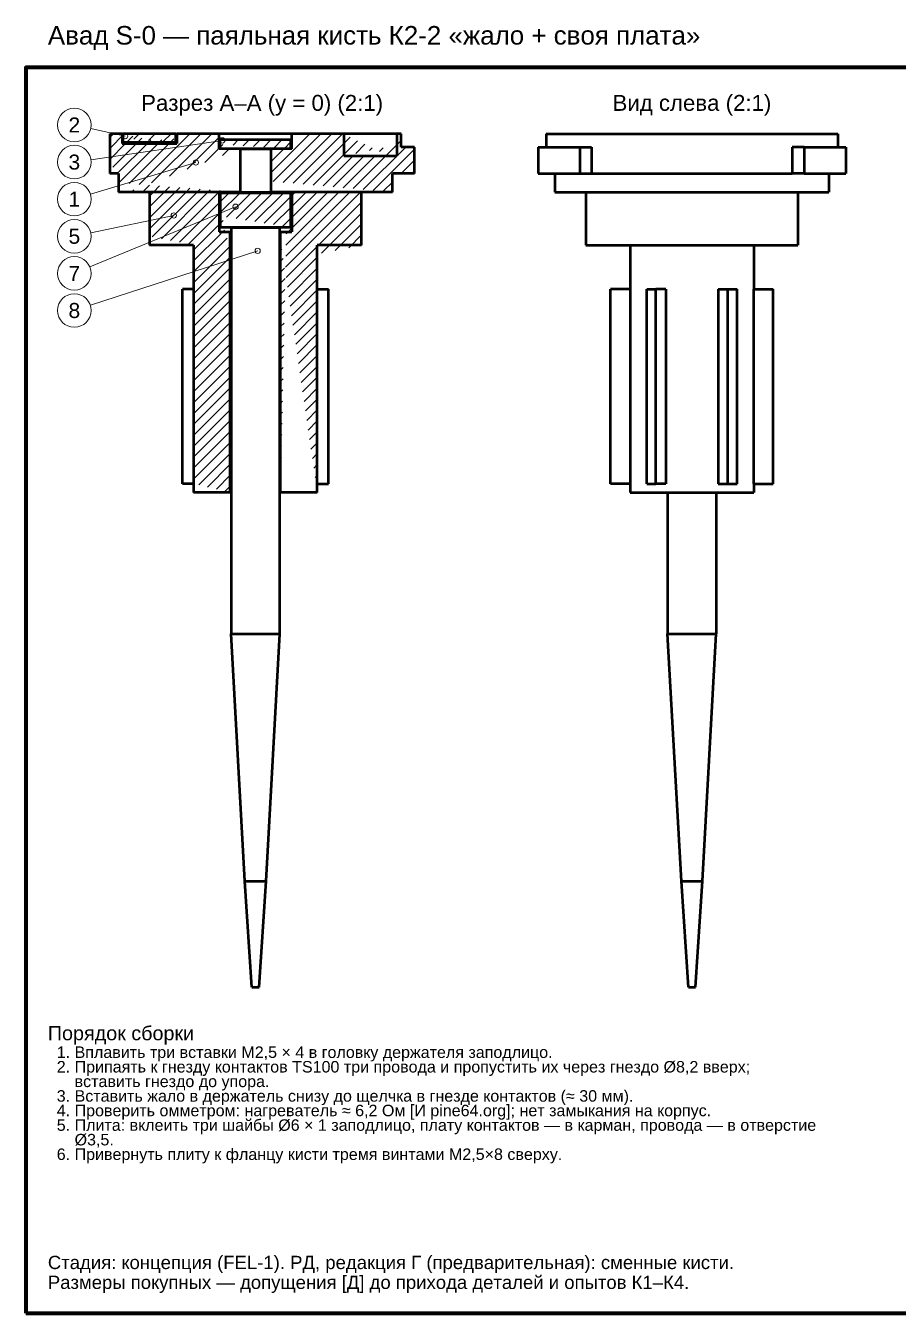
# Model space of a CAD drawing. Header units: millimetres. Extents: x 10 to 208, y 2 to 148.
# Drawn here: x 10 to 108.8, y 2.5 to 148.2 of the extents above; entities that cross this region are included whole.
import ezdxf
from ezdxf.enums import TextEntityAlignment as Align

# ---------------------------------------------------------------- set-up
doc = ezdxf.new("R2010")
doc.units = ezdxf.units.MM
doc.header["$LTSCALE"] = 0.5
for name, color, linetype, lineweight in [('КОНТУР', 7, 'Continuous', 50), ('РАЗМЕРЫ', 5, 'Continuous', 18), ('РАМКА', 7, 'Continuous', 70), ('ТЕКСТ', 7, 'Continuous', 25), ('ШТРИХОВКА', 8, 'Continuous', 9)]:
    doc.layers.add(name, color=color, linetype=linetype, lineweight=lineweight)
doc.styles.add('GOST', font='arial.ttf')

msp = doc.modelspace()

# ---------------------------------------------------------------- hatches: boundary and pattern name
at = {"layer": 'ШТРИХОВКА'}
h = msp.add_hatch(dxfattribs=at)
h.set_pattern_fill('ANSI31', scale=0.275)
h.paths.add_polyline_path([(20.9, 136), (20.2, 136), (19.5, 136), (19.5, 134.87), (19.5, 133.75), (19.5, 132.62), (20.5, 131.5), (20, 131.5), (20.5, 131.5), (20.5, 130.45), (34.25, 129.4), (33.19, 129.4), (32.13, 129.4), (31.08, 129.4), (30.02, 129.4), (28.96, 129.4), (27.9, 129.4), (26.85, 129.4), (25.79, 129.4), (24.73, 129.4), (23.67, 129.4), (22.62, 129.4), (21.56, 129.4), (34.25, 134.29), (34.25, 133.07), (34.25, 131.85), (34.25, 130.62), (34.25, 134.29), (33.08, 134.29), (31.9, 134.29), (31.9, 135.15), (31.9, 136), (30.7, 136), (29.5, 136), (28.3, 136), (27.1, 136), (27.1, 135.45), (20.9, 134.9), (21.93, 134.9), (22.97, 134.9), (24, 134.9), (25.03, 134.9), (26.07, 134.9), (20.9, 136), (20.9, 135.45)])
h = msp.add_hatch(dxfattribs=at)
h.set_pattern_fill('ANSI31', scale=0.4)
h.paths.add_polyline_path([(27, 135), (27, 135.5), (27, 136), (26, 136), (25, 136), (24, 136), (23, 136), (22, 136), (21, 136), (21, 135.5), (27, 135), (26, 135), (25, 135), (24, 135), (23, 135), (22, 135)])
h = msp.add_hatch(dxfattribs=at)
h.set_pattern_fill('ANSI31', scale=0.275)
h.paths.add_polyline_path([(54, 131.5), (54, 132.5), (54, 133.5), (54, 134.5), (53.25, 134.5), (52.5, 134.5), (52.5, 135.25), (52.5, 136), (52.25, 136), (52, 136), (52, 134.75), (46, 133.5), (47, 133.5), (48, 133.5), (49, 133.5), (50, 133.5), (51, 133.5), (46, 136), (46, 134.75), (46, 136), (44.82, 136), (43.64, 136), (42.46, 136), (41.28, 136), (40.1, 134.29), (40.1, 135.15), (40.1, 134.29), (38.92, 134.29), (37.75, 134.29), (37.75, 133.07), (37.75, 131.85), (37.75, 130.62), (51.5, 129.4), (50.44, 129.4), (49.38, 129.4), (48.33, 129.4), (47.27, 129.4), (46.21, 129.4), (45.15, 129.4), (44.1, 129.4), (43.04, 129.4), (41.98, 129.4), (40.92, 129.4), (39.87, 129.4), (38.81, 129.4), (51.5, 129.4), (51.5, 130.45), (51.9, 131.5), (51.7, 131.5), (52.5, 131.5), (52.2, 131.5), (54, 131.5), (53.25, 131.5)])
h = msp.add_hatch(dxfattribs=at)
h.set_pattern_fill('ANSI31', scale=0.275)
h.paths.add_polyline_path([(40, 134.3), (39, 134.3), (38, 134.3), (37, 134.3), (36, 134.3), (35, 134.3), (34, 134.3), (33, 134.3), (40, 134.3), (40, 134.8), (40, 135.3), (39, 135.3), (38, 135.3), (37, 135.3), (36, 135.3), (35, 135.3), (34, 135.3), (33, 135.3), (32, 134.3), (32, 134.8)])
h = msp.add_hatch(dxfattribs=at)
h.set_pattern_fill('ANSI31', scale=0.275)
h.paths.add_polyline_path([(31.9, 129.4), (30.77, 129.4), (29.64, 129.4), (28.51, 129.4), (27.39, 129.4), (26.26, 129.4), (25.13, 129.4), (24, 129.4), (24, 128.4), (24, 127.4), (24, 126.4), (24, 125.4), (24, 124.4), (29, 123.4), (28, 123.4), (27, 123.4), (26, 123.4), (25, 123.4), (29, 123.4), (29, 122.4), (29, 121.4), (29, 120.4), (29, 119.4), (29, 118.4), (29, 117.4), (29, 116.4), (29, 115.4), (29, 114.4), (29, 113.4), (29, 112.4), (29, 111.4), (29, 110.4), (29, 109.4), (29, 108.4), (29, 107.4), (29, 106.4), (29, 105.4), (29, 104.4), (29, 103.4), (29, 102.4), (29, 101.4), (29, 100.4), (29, 99.4), (29, 98.4), (29, 97.4), (29, 96.4), (33.15, 95.4), (32.11, 95.4), (31.08, 95.4), (30.04, 95.4), (33.15, 95.4), (33.15, 96.42), (33.15, 97.43), (33.15, 98.45), (33.15, 99.47), (33.15, 100.49), (33.15, 101.5), (33.15, 102.52), (33.15, 103.54), (33.15, 104.56), (33.15, 105.57), (33.15, 106.59), (33.15, 107.61), (33.15, 108.62), (33.15, 109.64), (33.15, 110.66), (33.15, 111.68), (33.15, 112.69), (33.15, 113.71), (33.15, 114.73), (33.15, 115.74), (33.15, 116.76), (33.15, 117.78), (33.15, 118.8), (33.15, 119.81), (33.15, 120.83), (33.15, 121.85), (33.15, 122.87), (33.15, 123.88), (31.9, 124.9), (32.52, 124.9), (31.9, 129.4), (31.9, 128.27), (31.9, 127.15), (31.9, 126.02)])
h = msp.add_hatch(dxfattribs=at)
h.set_pattern_fill('ANSI31', scale=0.275)
h.paths.add_polyline_path([(40, 125.4), (40, 126.7), (40, 128), (40, 129.3), (39, 129.3), (38, 129.3), (37, 129.3), (36, 129.3), (35, 129.3), (34, 129.3), (33, 129.3), (32, 129.3), (32, 128), (32, 126.7), (40, 125.4), (39, 125.4), (38, 125.4), (37, 125.4), (36, 125.4), (35, 125.4), (34, 125.4), (33, 125.4)])
h = msp.add_hatch(dxfattribs=at)
h.set_pattern_fill('ANSI31', scale=0.275)
h.paths.add_polyline_path([(48, 123.4), (48, 124.4), (48, 125.4), (48, 126.4), (48, 127.4), (48, 128.4), (48, 129.4), (46.87, 129.4), (45.74, 129.4), (44.61, 129.4), (43.49, 129.4), (42.36, 129.4), (41.23, 129.4), (40.1, 129.4), (40.1, 128.27), (40.1, 127.15), (40.1, 126.02), (38.85, 124.9), (39.48, 124.9), (38.85, 95.4), (38.85, 96.42), (38.85, 97.43), (38.85, 98.45), (38.85, 99.47), (38.85, 100.49), (38.85, 101.5), (38.85, 102.52), (38.85, 103.54), (38.85, 104.56), (38.85, 105.57), (38.85, 106.59), (38.85, 107.61), (38.85, 108.62), (38.85, 109.64), (38.85, 110.66), (38.85, 111.68), (38.85, 112.69), (38.85, 113.71), (38.85, 114.73), (38.85, 115.74), (38.85, 116.76), (38.85, 117.78), (38.85, 118.8), (38.85, 119.81), (38.85, 120.83), (38.85, 121.85), (38.85, 122.87), (38.85, 123.88), (43, 95.4), (41.96, 95.4), (40.92, 95.4), (39.89, 95.4), (43, 95.4), (43, 96.4), (43, 97.4), (43, 98.4), (43, 99.4), (43, 100.4), (43, 101.4), (43, 102.4), (43, 103.4), (43, 104.4), (43, 105.4), (43, 106.4), (43, 107.4), (43, 108.4), (43, 109.4), (43, 110.4), (43, 111.4), (43, 112.4), (43, 113.4), (43, 114.4), (43, 115.4), (43, 116.4), (43, 117.4), (43, 118.4), (43, 119.4), (43, 120.4), (43, 121.4), (43, 122.4), (48, 123.4), (47, 123.4), (46, 123.4), (45, 123.4), (44, 123.4)])

# ---------------------------------------------------------------- linework, layer by layer
at = {"layer": 'КОНТУР'}
for p, q in [((19.5, 136), (19.5, 131.5)), ((20.9, 136), (19.5, 136)), ((20.9, 136), (20.9, 134.9)), ((21, 136), (21, 135)), ((27, 136), (21, 136)), ((27, 135), (27, 136)), ((31.9, 136), (27.1, 136)), ((27.1, 136), (27.1, 134.9)), ((40.1, 136), (31.9, 136)), ((31.9, 134.29), (31.9, 136)), ((46, 136), (40.1, 136)), ((40.1, 134.29), (40.1, 136)), ((46, 136), (46, 133.5)), ((52, 136), (46, 136)), ((52.5, 136), (52, 136)), ((52, 136), (52, 133.5)), ((52.5, 134.5), (52.5, 136)), ((68.9, 136), (68.9, 134.5)), ((101.9, 136), (101.9, 134.5)), ((20.9, 134.9), (27.1, 134.9)), ((27, 135), (21, 135)), ((34.25, 134.29), (31.9, 134.29)), ((32, 134.3), (32, 135.3)), ((40, 135.3), (32, 135.3)), ((40, 134.3), (32, 134.3)), ((34.25, 134.29), (34.25, 129.4)), ((40.1, 134.29), (37.75, 134.29)), ((37.75, 134.29), (37.75, 129.4)), ((40, 134.3), (40, 135.3)), ((54, 134.5), (52.5, 134.5)), ((54, 131.5), (54, 134.5)), ((68, 134.5), (68, 131.5)), ((72.7, 134.5), (74.05, 134.5)), ((72.7, 134.5), (72.7, 131.5)), ((74.05, 134.5), (74.05, 131.5)), ((96.75, 134.5), (96.75, 131.5)), ((98.1, 134.5), (96.75, 134.5)), ((98.1, 134.5), (98.1, 131.5)), ((102.8, 134.5), (102.8, 131.5)), ((46, 133.5), (52, 133.5)), ((20.5, 131.5), (19.5, 131.5)), ((20.5, 131.5), (20.5, 129.4)), ((51.5, 129.4), (51.5, 131.5)), ((51.9, 131.5), (51.5, 131.5)), ((52.5, 131.5), (51.9, 131.5)), ((54, 131.5), (52.5, 131.5)), ((69.9, 131.5), (69.9, 129.4)), ((72.7, 131.5), (74.05, 131.5)), ((98.1, 131.5), (96.75, 131.5)), ((100.9, 131.5), (100.9, 129.4)), ((34.25, 129.4), (20.5, 129.4)), ((24, 129.4), (24, 123.4)), ((31.9, 129.4), (24, 129.4)), ((31.9, 129.4), (31.9, 124.9)), ((32, 129.3), (32, 125.4)), ((40, 129.3), (32, 129.3)), ((51.5, 129.4), (37.75, 129.4)), ((40, 125.4), (40, 129.3)), ((48, 129.4), (40.1, 129.4)), ((40.1, 129.4), (40.1, 124.9)), ((48, 123.4), (48, 129.4)), ((73.4, 129.4), (73.4, 123.4)), ((97.4, 129.4), (97.4, 123.4)), ((40, 125.4), (32, 125.4)), ((33.25, 125.4), (33.25, 79.41)), ((38.75, 79.41), (38.75, 125.4)), ((31.9, 124.9), (33.15, 124.9)), ((33.15, 95.4), (33.15, 124.9)), ((38.85, 124.9), (40.1, 124.9)), ((38.85, 95.4), (38.85, 124.9)), ((29, 123.4), (24, 123.4)), ((29, 123.4), (29, 95.4)), ((48, 123.4), (43, 123.4)), ((43, 95.4), (43, 123.4)), ((78.4, 123.4), (78.4, 118.4)), ((92.4, 123.4), (92.4, 118.4)), ((29, 118.4), (27.73, 118.4)), ((27.73, 96.4), (27.73, 118.4)), ((43, 118.4), (44.27, 118.4)), ((44.27, 96.4), (44.27, 118.4)), ((78.42, 118.4), (76.2, 118.4)), ((76.2, 96.4), (76.2, 118.4)), ((78.42, 118.4), (78.42, 96.4)), ((80.28, 118.4), (81.32, 118.4)), ((80.28, 96.4), (80.28, 118.4)), ((82.43, 118.4), (81.32, 118.4)), ((81.32, 96.4), (81.32, 118.4)), ((82.43, 118.4), (82.43, 96.4)), ((88.37, 118.4), (88.37, 96.4)), ((88.37, 118.4), (89.48, 118.4)), ((89.48, 118.4), (90.52, 118.4)), ((89.48, 96.4), (89.48, 118.4)), ((90.52, 96.4), (90.52, 118.4)), ((92.37, 118.4), (92.37, 96.4)), ((92.37, 118.4), (94.6, 118.4)), ((94.6, 96.4), (94.6, 118.4)), ((29, 96.4), (27.73, 96.4)), ((43, 96.4), (44.27, 96.4)), ((78.42, 96.4), (76.2, 96.4)), ((78.4, 96.4), (78.4, 95.4)), ((80.28, 96.4), (81.32, 96.4)), ((82.43, 96.4), (81.32, 96.4)), ((88.37, 96.4), (89.48, 96.4)), ((89.48, 96.4), (90.52, 96.4)), ((92.37, 96.4), (94.6, 96.4)), ((92.4, 96.4), (92.4, 95.4)), ((33.15, 95.4), (29, 95.4)), ((43, 95.4), (38.85, 95.4)), ((82.65, 95.4), (82.65, 79.41)), ((88.15, 95.4), (88.15, 79.41)), ((33.25, 79.41), (33.25, 79.4)), ((34.8, 51.4), (33.25, 79.4)), ((37.2, 51.4), (38.75, 79.4)), ((38.75, 79.4), (38.75, 79.41)), ((82.65, 79.41), (82.65, 79.4)), ((84.2, 51.4), (82.65, 79.4)), ((86.6, 51.4), (88.15, 79.4)), ((88.15, 79.41), (88.15, 79.4)), ((35.6, 39.4), (34.8, 51.4)), ((36.4, 39.4), (37.2, 51.4)), ((85, 39.4), (84.2, 51.4)), ((85.8, 39.4), (86.6, 51.4))]:
    msp.add_line(p, q, dxfattribs=at)
for points in [[(20.9, 136), (20.91, 136), (20.93, 136), (20.94, 136), (20.95, 136), (20.96, 136), (20.98, 136), (20.99, 136), (21, 136)], [(27, 136), (27.01, 136), (27.02, 136), (27.04, 136), (27.05, 136), (27.06, 136), (27.07, 136), (27.09, 136), (27.1, 136)], [(68.9, 136), (69.7, 136), (70.51, 136), (71.31, 136), (72.12, 136), (72.92, 136), (73.73, 136), (74.53, 136), (75.34, 136), (76.14, 136), (76.95, 136), (77.75, 136), (78.56, 136), (79.36, 136), (80.17, 136), (80.97, 136), (81.78, 136), (82.58, 136), (83.39, 136), (84.19, 136), (85, 136), (85.8, 136), (86.6, 136), (87.41, 136), (88.21, 136), (89.02, 136), (89.82, 136), (90.63, 136), (91.43, 136), (92.24, 136), (93.04, 136), (93.85, 136), (94.65, 136), (95.46, 136), (96.26, 136), (97.07, 136), (97.87, 136), (98.68, 136), (99.48, 136), (100.29, 136), (101.09, 136), (101.9, 136)], [(34.25, 134.29), (34.69, 134.29), (35.12, 134.29), (35.56, 134.29), (36, 134.29), (36.44, 134.29), (36.88, 134.29), (37.31, 134.29), (37.75, 134.29)], [(68, 134.5), (68.23, 134.5), (68.45, 134.5), (68.68, 134.5), (68.9, 134.5), (69.13, 134.5), (69.36, 134.5), (69.58, 134.5), (69.81, 134.5)], [(69.81, 134.5), (70.17, 134.5), (70.53, 134.5), (70.89, 134.5), (71.25, 134.5), (71.62, 134.5), (71.98, 134.5), (72.34, 134.5), (72.7, 134.5)], [(98.1, 134.5), (98.46, 134.5), (98.82, 134.5), (99.18, 134.5), (99.54, 134.5), (99.9, 134.5), (100.26, 134.5), (100.62, 134.5), (100.99, 134.5)], [(100.99, 134.5), (101.21, 134.5), (101.44, 134.5), (101.66, 134.5), (101.89, 134.5), (102.12, 134.5), (102.34, 134.5), (102.57, 134.5), (102.8, 134.5)], [(20.5, 131.5), (20.38, 131.5), (20.25, 131.5), (20.12, 131.5), (20, 131.5), (19.88, 131.5), (19.75, 131.5), (19.62, 131.5), (19.5, 131.5)], [(51.82, 131.5), (51.78, 131.5), (51.74, 131.5), (51.7, 131.5), (51.66, 131.5), (51.62, 131.5), (51.58, 131.5), (51.54, 131.5), (51.5, 131.5)], [(68, 131.5), (68.23, 131.5), (68.45, 131.5), (68.68, 131.5), (68.9, 131.5), (69.13, 131.5), (69.36, 131.5), (69.58, 131.5), (69.81, 131.5)], [(69.81, 131.5), (70.17, 131.5), (70.53, 131.5), (70.89, 131.5), (71.25, 131.5), (71.62, 131.5), (71.98, 131.5), (72.34, 131.5), (72.7, 131.5)], [(74.05, 131.5), (74.86, 131.5), (75.67, 131.5), (76.48, 131.5), (77.29, 131.5), (78.1, 131.5), (78.91, 131.5), (79.72, 131.5), (80.53, 131.5), (81.35, 131.5), (82.16, 131.5), (82.97, 131.5), (83.78, 131.5), (84.59, 131.5), (85.4, 131.5), (86.21, 131.5), (87.02, 131.5), (87.83, 131.5), (88.64, 131.5), (89.45, 131.5), (90.26, 131.5), (91.07, 131.5), (91.88, 131.5), (92.69, 131.5), (93.5, 131.5), (94.31, 131.5), (95.12, 131.5), (95.93, 131.5), (96.75, 131.5)], [(98.1, 131.5), (98.46, 131.5), (98.82, 131.5), (99.18, 131.5), (99.54, 131.5), (99.9, 131.5), (100.26, 131.5), (100.62, 131.5), (100.99, 131.5)], [(100.99, 131.5), (101.21, 131.5), (101.44, 131.5), (101.66, 131.5), (101.89, 131.5), (102.12, 131.5), (102.34, 131.5), (102.57, 131.5), (102.8, 131.5)], [(34.25, 129.4), (34.69, 129.4), (35.12, 129.4), (35.56, 129.4), (36, 129.4), (36.44, 129.4), (36.88, 129.4), (37.31, 129.4), (37.75, 129.4)], [(69.9, 129.4), (70.71, 129.4), (71.53, 129.4), (72.35, 129.4), (73.16, 129.4), (73.98, 129.4), (74.79, 129.4), (75.61, 129.4), (76.42, 129.4), (77.24, 129.4), (78.06, 129.4), (78.87, 129.4), (79.69, 129.4), (80.5, 129.4), (81.32, 129.4), (82.13, 129.4), (82.95, 129.4), (83.77, 129.4), (84.58, 129.4), (85.4, 129.4), (86.21, 129.4), (87.03, 129.4), (87.85, 129.4), (88.66, 129.4), (89.48, 129.4), (90.29, 129.4), (91.11, 129.4), (91.92, 129.4), (92.74, 129.4), (93.56, 129.4), (94.37, 129.4), (95.19, 129.4), (96, 129.4), (96.82, 129.4), (97.63, 129.4), (98.45, 129.4), (99.27, 129.4), (100.08, 129.4), (100.9, 129.4)], [(33.25, 125.4), (33.94, 125.4), (34.62, 125.4), (35.31, 125.4), (36, 125.4), (36.69, 125.4), (37.38, 125.4), (38.06, 125.4), (38.75, 125.4)], [(33.25, 124.9), (33.24, 124.9), (33.23, 124.9), (33.21, 124.9), (33.2, 124.9), (33.19, 124.9), (33.17, 124.9), (33.16, 124.9), (33.15, 124.9)], [(38.85, 124.9), (38.84, 124.9), (38.83, 124.9), (38.81, 124.9), (38.8, 124.9), (38.79, 124.9), (38.77, 124.9), (38.76, 124.9), (38.75, 124.9)], [(29, 123.4), (28.38, 123.4), (27.75, 123.4), (27.13, 123.4), (26.5, 123.4), (25.88, 123.4), (25.25, 123.4), (24.62, 123.4), (24, 123.4)], [(48, 123.4), (47.38, 123.4), (46.75, 123.4), (46.12, 123.4), (45.5, 123.4), (44.88, 123.4), (44.25, 123.4), (43.62, 123.4), (43, 123.4)], [(73.4, 123.4), (74.2, 123.4), (75, 123.4), (75.8, 123.4), (76.6, 123.4), (77.4, 123.4), (78.2, 123.4), (79, 123.4), (79.8, 123.4), (80.6, 123.4), (81.4, 123.4), (82.2, 123.4), (83, 123.4), (83.8, 123.4), (84.6, 123.4), (85.4, 123.4), (86.2, 123.4), (87, 123.4), (87.8, 123.4), (88.6, 123.4), (89.4, 123.4), (90.2, 123.4), (91, 123.4), (91.8, 123.4), (92.6, 123.4), (93.4, 123.4), (94.2, 123.4), (95, 123.4), (95.8, 123.4), (96.6, 123.4), (97.4, 123.4)], [(33.25, 95.4), (33.24, 95.4), (33.23, 95.4), (33.21, 95.4), (33.2, 95.4), (33.19, 95.4), (33.17, 95.4), (33.16, 95.4), (33.15, 95.4)], [(38.85, 95.4), (38.84, 95.4), (38.83, 95.4), (38.81, 95.4), (38.8, 95.4), (38.79, 95.4), (38.77, 95.4), (38.76, 95.4), (38.75, 95.4)], [(78.4, 95.4), (79.22, 95.4), (80.04, 95.4), (80.87, 95.4), (81.69, 95.4), (82.52, 95.4), (83.34, 95.4), (84.16, 95.4), (84.99, 95.4), (85.81, 95.4), (86.63, 95.4), (87.46, 95.4), (88.28, 95.4), (89.1, 95.4), (89.93, 95.4), (90.75, 95.4), (91.57, 95.4), (92.4, 95.4)], [(33.25, 79.41), (33.94, 79.41), (34.62, 79.41), (35.31, 79.41), (36, 79.41), (36.69, 79.41), (37.38, 79.41), (38.06, 79.41), (38.75, 79.41)], [(33.25, 79.4), (33.94, 79.4), (34.62, 79.4), (35.31, 79.4), (36, 79.4), (36.69, 79.4), (37.38, 79.4), (38.06, 79.4), (38.75, 79.4)], [(82.65, 79.41), (83.34, 79.41), (84.02, 79.41), (84.71, 79.41), (85.4, 79.41), (86.09, 79.41), (86.77, 79.41), (87.46, 79.41), (88.15, 79.41)], [(82.65, 79.4), (83.34, 79.4), (84.02, 79.4), (84.71, 79.4), (85.4, 79.4), (86.09, 79.4), (86.77, 79.4), (87.46, 79.4), (88.15, 79.4)], [(34.8, 51.4), (35.1, 51.4), (35.4, 51.4), (35.7, 51.4), (36, 51.4), (36.3, 51.4), (36.6, 51.4), (36.9, 51.4), (37.2, 51.4)], [(84.2, 51.4), (84.5, 51.4), (84.8, 51.4), (85.1, 51.4), (85.4, 51.4), (85.7, 51.4), (86, 51.4), (86.3, 51.4), (86.6, 51.4)], [(35.6, 39.4), (35.7, 39.4), (35.8, 39.4), (35.9, 39.4), (36, 39.4), (36.1, 39.4), (36.2, 39.4), (36.3, 39.4), (36.4, 39.4)], [(85, 39.4), (85.1, 39.4), (85.2, 39.4), (85.3, 39.4), (85.4, 39.4), (85.5, 39.4), (85.6, 39.4), (85.7, 39.4), (85.8, 39.4)]]:
    msp.add_lwpolyline(points, dxfattribs=at)
at = {"layer": 'РАЗМЕРЫ'}
for p, q in [((21.25, 135.75), (17.36, 136.6)), ((32.25, 135.25), (17.38, 133.07)), ((29.25, 132.75), (17.32, 129.15)), ((33.75, 127.75), (17.26, 120.93)), ((26.75, 126.75), (17.36, 124.79)), ((36.25, 122.75), (17.31, 116.59))]:
    msp.add_line(p, q, dxfattribs=at)
for centre, radius in [((15.5, 137), 1.9), ((21.25, 135.75), 0.3), ((32.25, 135.25), 0.3), ((15.5, 132.8), 1.9), ((29.25, 132.75), 0.3), ((15.5, 128.6), 1.9), ((26.75, 126.75), 0.3), ((33.75, 127.75), 0.3), ((15.5, 124.4), 1.9), ((36.25, 122.75), 0.3), ((15.5, 120.2), 1.9), ((15.5, 116), 1.9)]:
    msp.add_circle(centre, radius, dxfattribs=at)
at = {"layer": 'РАМКА', "lineweight": 70}
msp.add_lwpolyline([(10, 2.5), (207.5, 2.5), (207.5, 143.5), (10, 143.5), (10, 2.5)], dxfattribs=at)

# ---------------------------------------------------------------- texts
at = {"layer": 'ТЕКСТ', "style": 'GOST'}
for s, height, p in [('Авад S-0 — паяльная кисть К2-2 «жало + своя плата»', 2.1, (12.5, 146.1)), ('Порядок сборки', 1.6, (12.5, 33.4)), ('  1. Вплавить три вставки M2,5 × 4 в головку держателя заподлицо.', 1.3, (12.5, 31.4)), ('  2. Припаять к гнезду контактов TS100 три провода и пропустить их через гнездо Ø8,2 вверх;', 1.3, (12.5, 29.75)), ('  3. Вставить жало в держатель снизу до щелчка в гнезде контактов (≈ 30 мм).', 1.3, (12.5, 26.45)), ('      вставить гнездо до упора.', 1.3, (12.5, 28.1)), ('  4. Проверить омметром: нагреватель ≈ 6,2 Ом [И pine64.org]; нет замыкания на корпус.', 1.3, (12.5, 24.8)), ('  5. Плита: вклеить три шайбы Ø6 × 1 заподлицо, плату контактов — в карман, провода — в отверстие', 1.3, (12.5, 23.15)), ('      Ø3,5.', 1.3, (12.5, 21.5)), ('  6. Привернуть плиту к фланцу кисти тремя винтами M2,5×8 сверху.', 1.3, (12.5, 19.85)), ('Стадия: концепция (FEL-1). РД, редакция Г (предварительная): сменные кисти.', 1.5, (12.5, 7.5)), ('Размеры покупных — допущения [Д] до прихода деталей и опытов К1–К4.', 1.5, (12.5, 5.25))]:
    msp.add_text(s, height=height, dxfattribs=at).set_placement(p)
for s, height, p in [('Разрез А–А (y = 0) (2:1)', 1.8, (36.75, 139.5)), ('Вид слева (2:1)', 1.8, (85.4, 139.5)), ('2', 1.7, (15.5, 137)), ('3', 1.7, (15.5, 132.8)), ('1', 1.7, (15.5, 128.6)), ('5', 1.7, (15.5, 124.4)), ('7', 1.7, (15.5, 120.2)), ('8', 1.7, (15.5, 116))]:
    msp.add_text(s, height=height, dxfattribs=at).set_placement(p, align=Align.MIDDLE_CENTER)

doc.saveas('drawing.dxf')
